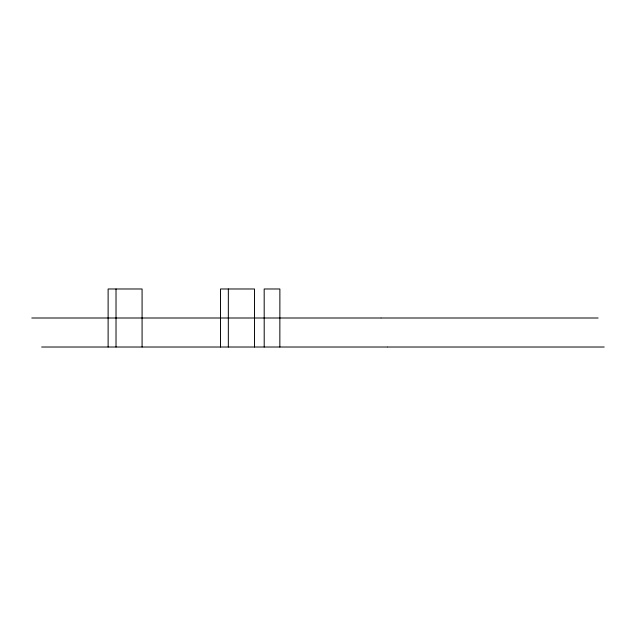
<?xml version="1.0" encoding="UTF-8"?>
<svg xmlns="http://www.w3.org/2000/svg" width="636" height="636" viewBox="0 0 636 636"><rect width="100%" height="100%" fill="white"/><g stroke="black" fill="none" stroke-linecap="round" stroke-linejoin="round"><path stroke-width="0.95" d="M31.8 318L380.908 318M381.195 318L598.126 318M41.65 347.018L387.562 347.018M387.849 347.018L604.2 347.018M279.848 347.018L279.88 288.983L264.179 288.983L264.21 347.018M254.48 347.018L254.48 288.983L220.509 288.983L220.509 347.018M228.34 288.983L228.34 347.018M142.082 347.018L142.082 288.983L108.12 288.983L108.12 347.018M116.022 288.983L116.022 347.018"/></g></svg>
